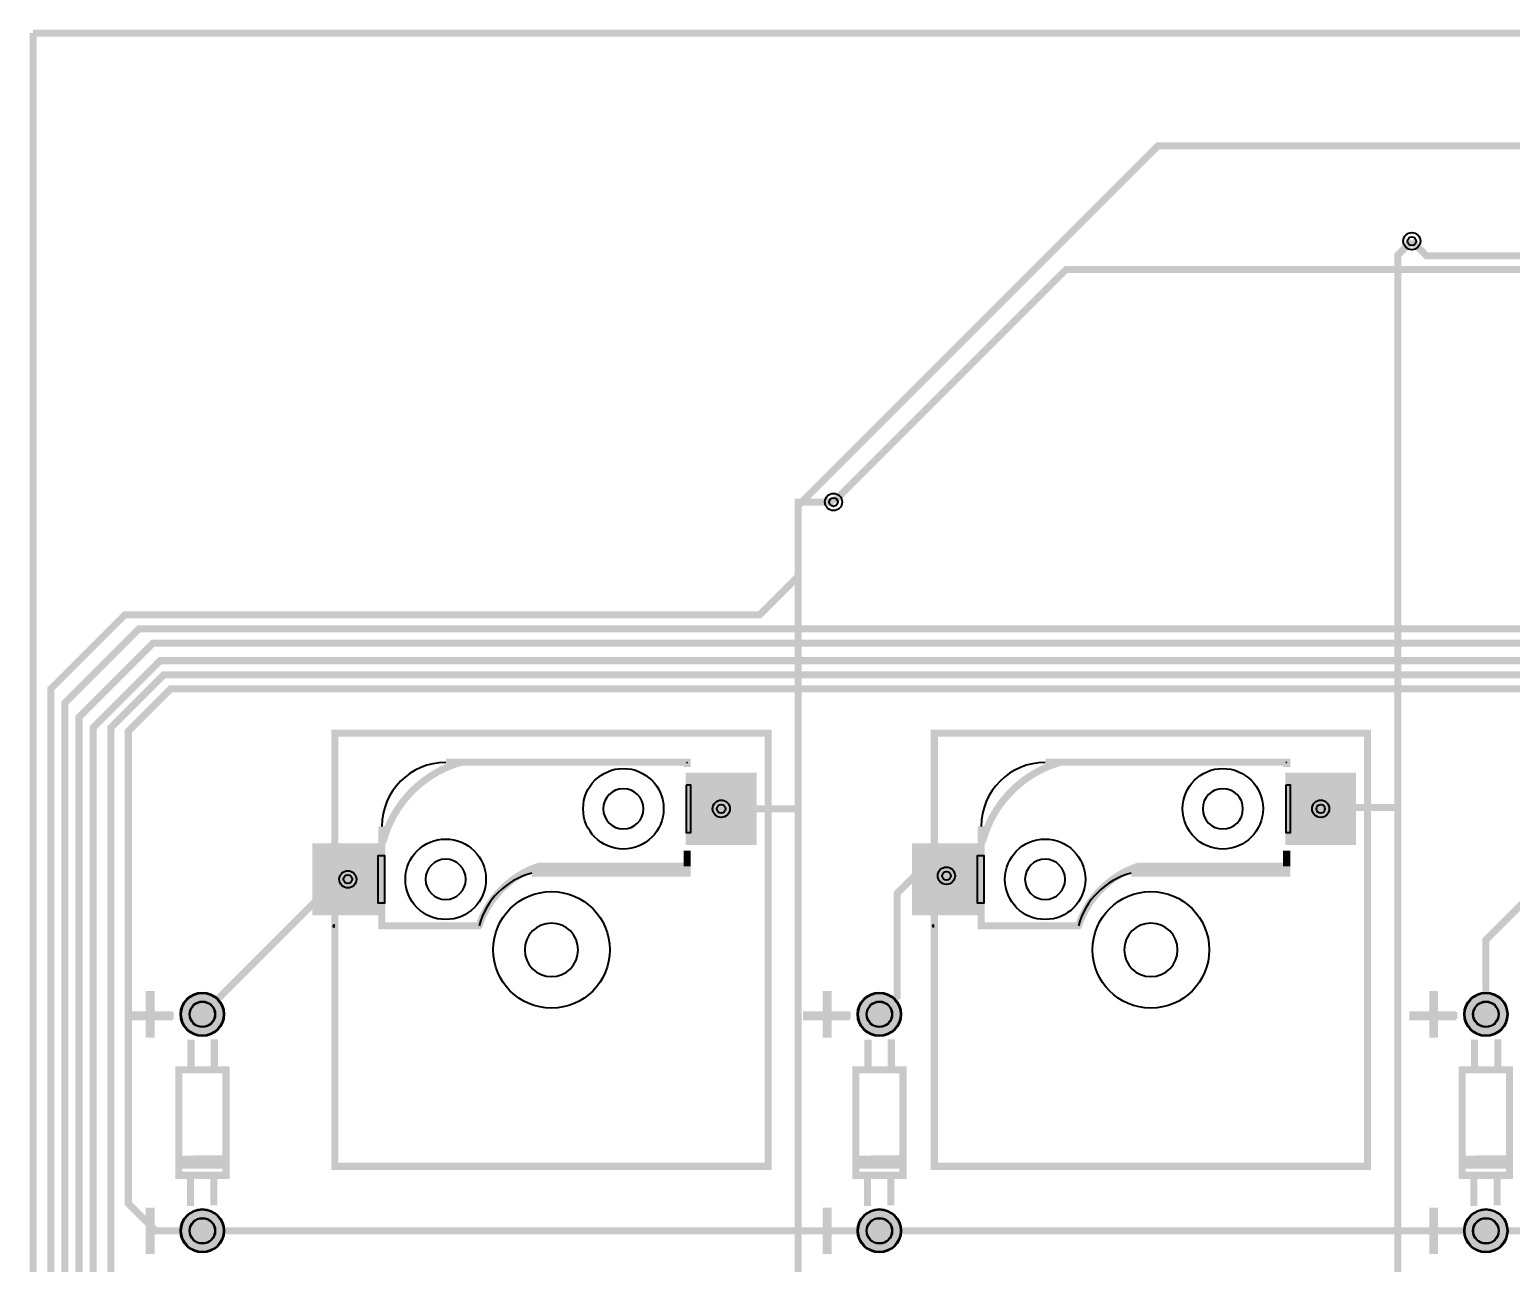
# Model space of a CAD drawing. Header units: millimetres. Extents: x -39 to 282, y -369 to -213.
# Drawn here: x -39.1 to 14.2, y -257.6 to -213.2 of the extents above; entities that cross this region are included whole.
import ezdxf

# ---------------------------------------------------------------- set-up
doc = ezdxf.new("R2010")
doc.units = ezdxf.units.MM
for name, color, linetype, true_color in [('BoardOutLine', 7, 'Continuous', 0xff00ff), ('BottomLayer', 7, 'Continuous', 0x0000ff), ('BottomPasteMaskLayer', 7, 'Continuous', 0x800000), ('BottomSilkLayer', 7, 'Continuous', 0x66cc33), ('BottomSolderMaskLayer', 7, 'Continuous', 0xaa00ff), ('Document', 7, 'Continuous', 0xffffff), ('Hole', 7, 'Continuous', 0x222222), ('Multi-Layer', 7, 'Continuous', 0xc0c0c0), ('TopLayer', 7, 'Continuous', 0xff0000), ('TopSilkLayer', 7, 'Continuous', 0xffcc00), ('TopSolderMaskLayer', 7, 'Continuous', 0x800080)]:
    doc.layers.add(name, color=color, linetype=linetype, true_color=true_color)

msp = doc.modelspace()

# ---------------------------------------------------------------- hatches: boundary and pattern name
at = {"layer": 'BottomLayer'}
for points in [[(-15.455, -240.025), (-12.955, -240.025), (-12.955, -242.575), (-15.455, -242.575)], [(-15.305, -240.451), (-15.305, -242.151), (-13.705, -242.151), (-13.705, -240.451), (-15.305, -240.451)], [(6.135, -240.025), (8.635, -240.025), (8.635, -242.575), (6.135, -242.575)], [(6.285, -240.451), (6.285, -242.151), (7.885, -242.151), (7.885, -240.451), (6.285, -240.451)], [(-28.905, -242.565), (-26.405, -242.565), (-26.405, -245.115), (-28.905, -245.115)], [(-7.315, -242.565), (-4.815, -242.565), (-4.815, -245.115), (-7.315, -245.115)], [(-28.155, -242.991), (-28.155, -244.691), (-26.555, -244.691), (-26.555, -242.991), (-28.155, -242.991)], [(-6.565, -242.991), (-6.565, -244.691), (-4.965, -244.691), (-4.965, -242.991), (-6.565, -242.991)]]:
    msp.add_hatch(color=256, dxfattribs=at).paths.add_polyline_path(points)
at = {"layer": 'BottomPasteMaskLayer'}
for points in [[(-15.455, -240.025), (-12.955, -240.025), (-12.955, -242.575), (-15.455, -242.575)], [(6.135, -240.025), (8.635, -240.025), (8.635, -242.575), (6.135, -242.575)], [(-28.905, -242.565), (-26.405, -242.565), (-26.405, -245.115), (-28.905, -245.115)], [(-7.315, -242.565), (-4.815, -242.565), (-4.815, -245.115), (-7.315, -245.115)]]:
    msp.add_hatch(color=256, dxfattribs=at).paths.add_polyline_path(points)
at = {"layer": 'BottomSilkLayer'}
for points in [[(-26.37, -242.569), (-26.387, -242.568), (-26.403, -242.565), (-26.419, -242.559), (-26.434, -242.552), (-26.447, -242.543), (-26.46, -242.532), (-26.471, -242.519), (-26.48, -242.506), (-26.488, -242.491), (-26.493, -242.475), (-26.496, -242.459), (-26.497, -242.442), (-26.497, -242.442), (-26.496, -242.424), (-26.492, -242.407), (-26.492, -242.407), (-26.492, -242.407), (-26.492, -242.407), (-26.466, -242.317), (-26.438, -242.228), (-26.409, -242.139), (-26.377, -242.051), (-26.343, -241.964), (-26.307, -241.878), (-26.269, -241.792), (-26.23, -241.707), (-26.188, -241.623), (-26.145, -241.541), (-26.1, -241.459), (-26.053, -241.378), (-26.004, -241.298), (-25.953, -241.219), (-25.901, -241.142), (-25.847, -241.066), (-25.791, -240.991), (-25.733, -240.917), (-25.674, -240.844), (-25.614, -240.773), (-25.551, -240.704), (-25.487, -240.635), (-25.422, -240.568), (-25.355, -240.503), (-25.287, -240.439), (-25.217, -240.377), (-25.146, -240.316), (-25.073, -240.257), (-25, -240.199), (-24.925, -240.144), (-24.848, -240.089), (-24.771, -240.037), (-24.692, -239.986), (-24.613, -239.938), (-24.532, -239.891), (-24.45, -239.845), (-24.367, -239.802), (-24.283, -239.76), (-24.198, -239.721), (-24.113, -239.683), (-24.026, -239.647), (-23.939, -239.614), (-23.851, -239.582), (-23.763, -239.552), (-23.673, -239.524), (-23.583, -239.498), (-23.583, -239.498), (-23.583, -239.498), (-23.583, -239.498), (-23.566, -239.494), (-23.548, -239.493), (-23.548, -239.493), (-23.548, -239.493), (-23.532, -239.494), (-23.515, -239.498), (-23.5, -239.503), (-23.485, -239.51), (-23.471, -239.519), (-23.458, -239.53), (-23.447, -239.543), (-23.438, -239.557), (-23.431, -239.572), (-23.425, -239.587), (-23.422, -239.604), (-23.421, -239.62), (-23.421, -239.62), (-23.422, -239.637), (-23.426, -239.653), (-23.431, -239.669), (-23.438, -239.684), (-23.448, -239.698), (-23.459, -239.71), (-23.471, -239.721), (-23.485, -239.73), (-23.5, -239.738), (-23.516, -239.743), (-23.516, -239.743), (-23.516, -239.743), (-23.516, -239.743), (-23.602, -239.768), (-23.688, -239.795), (-23.773, -239.823), (-23.857, -239.854), (-23.941, -239.887), (-24.024, -239.921), (-24.106, -239.958), (-24.187, -239.996), (-24.267, -240.036), (-24.347, -240.078), (-24.425, -240.122), (-24.502, -240.168), (-24.579, -240.215), (-24.654, -240.264), (-24.728, -240.315), (-24.801, -240.367), (-24.872, -240.422), (-24.943, -240.477), (-25.012, -240.535), (-25.079, -240.594), (-25.146, -240.654), (-25.211, -240.716), (-25.274, -240.78), (-25.336, -240.845), (-25.397, -240.911), (-25.455, -240.979), (-25.513, -241.048), (-25.569, -241.118), (-25.623, -241.19), (-25.675, -241.263), (-25.726, -241.337), (-25.775, -241.412), (-25.823, -241.488), (-25.868, -241.565), (-25.912, -241.644), (-25.954, -241.723), (-25.994, -241.803), (-26.033, -241.884), (-26.069, -241.967), (-26.104, -242.049), (-26.136, -242.133), (-26.167, -242.217), (-26.196, -242.302), (-26.223, -242.388), (-26.247, -242.474), (-26.247, -242.474), (-26.247, -242.474), (-26.247, -242.474), (-26.247, -242.474), (-26.253, -242.49), (-26.26, -242.505), (-26.269, -242.519), (-26.28, -242.532), (-26.293, -242.543), (-26.306, -242.552), (-26.321, -242.559), (-26.337, -242.565), (-26.354, -242.568), (-26.37, -242.569), (-26.37, -242.569), (-26.37, -242.569), (-26.37, -242.569)], [(-15.43, -239.494), (-23, -239.494), (-23.55, -239.494), (-23.566, -239.495), (-23.583, -239.498), (-23.598, -239.503), (-23.613, -239.511), (-23.627, -239.52), (-23.64, -239.531), (-23.65, -239.543), (-23.66, -239.557), (-23.667, -239.572), (-23.672, -239.588), (-23.676, -239.604), (-23.677, -239.621), (-23.676, -239.637), (-23.672, -239.653), (-23.667, -239.669), (-23.66, -239.684), (-23.65, -239.698), (-23.64, -239.71), (-23.627, -239.721), (-23.613, -239.731), (-23.598, -239.738), (-23.583, -239.743), (-23.566, -239.746), (-23.55, -239.748), (-23, -239.748), (-15.43, -239.748), (-15.413, -239.746), (-15.397, -239.743), (-15.381, -239.738), (-15.366, -239.731), (-15.352, -239.721), (-15.34, -239.71), (-15.329, -239.698), (-15.32, -239.684), (-15.312, -239.669), (-15.307, -239.653), (-15.304, -239.637), (-15.303, -239.621), (-15.304, -239.604), (-15.307, -239.588), (-15.312, -239.572), (-15.32, -239.557), (-15.329, -239.543), (-15.34, -239.531), (-15.352, -239.52), (-15.366, -239.511), (-15.381, -239.503), (-15.397, -239.498), (-15.413, -239.495), (-15.43, -239.494), (-15.43, -239.494)], [(-4.78, -242.569), (-4.797, -242.568), (-4.813, -242.565), (-4.829, -242.559), (-4.844, -242.552), (-4.857, -242.543), (-4.87, -242.532), (-4.881, -242.519), (-4.89, -242.506), (-4.897, -242.491), (-4.903, -242.475), (-4.906, -242.459), (-4.907, -242.442), (-4.907, -242.442), (-4.906, -242.424), (-4.902, -242.407), (-4.902, -242.407), (-4.902, -242.407), (-4.902, -242.407), (-4.876, -242.317), (-4.848, -242.228), (-4.819, -242.139), (-4.787, -242.051), (-4.753, -241.964), (-4.717, -241.878), (-4.679, -241.792), (-4.64, -241.707), (-4.598, -241.623), (-4.555, -241.541), (-4.51, -241.459), (-4.463, -241.378), (-4.414, -241.298), (-4.363, -241.219), (-4.311, -241.142), (-4.257, -241.066), (-4.201, -240.991), (-4.143, -240.917), (-4.084, -240.844), (-4.024, -240.773), (-3.961, -240.704), (-3.897, -240.635), (-3.832, -240.568), (-3.765, -240.503), (-3.697, -240.439), (-3.627, -240.377), (-3.556, -240.316), (-3.483, -240.257), (-3.41, -240.199), (-3.335, -240.144), (-3.258, -240.089), (-3.181, -240.037), (-3.102, -239.986), (-3.022, -239.938), (-2.942, -239.891), (-2.86, -239.845), (-2.777, -239.802), (-2.693, -239.76), (-2.608, -239.721), (-2.523, -239.683), (-2.436, -239.647), (-2.349, -239.614), (-2.261, -239.582), (-2.173, -239.552), (-2.083, -239.524), (-1.993, -239.498), (-1.993, -239.498), (-1.993, -239.498), (-1.993, -239.498), (-1.976, -239.494), (-1.958, -239.493), (-1.958, -239.493), (-1.958, -239.493), (-1.942, -239.494), (-1.925, -239.498), (-1.91, -239.503), (-1.895, -239.51), (-1.881, -239.519), (-1.868, -239.53), (-1.857, -239.543), (-1.848, -239.557), (-1.841, -239.572), (-1.835, -239.587), (-1.832, -239.604), (-1.831, -239.62), (-1.831, -239.62), (-1.832, -239.637), (-1.836, -239.653), (-1.841, -239.669), (-1.848, -239.684), (-1.858, -239.698), (-1.869, -239.71), (-1.881, -239.721), (-1.895, -239.73), (-1.91, -239.738), (-1.926, -239.743), (-1.926, -239.743), (-1.926, -239.743), (-1.926, -239.743), (-2.012, -239.768), (-2.098, -239.795), (-2.183, -239.823), (-2.267, -239.854), (-2.351, -239.887), (-2.434, -239.921), (-2.516, -239.958), (-2.597, -239.996), (-2.677, -240.036), (-2.757, -240.078), (-2.835, -240.122), (-2.912, -240.168), (-2.989, -240.215), (-3.064, -240.264), (-3.138, -240.315), (-3.211, -240.367), (-3.282, -240.422), (-3.353, -240.477), (-3.422, -240.535), (-3.489, -240.594), (-3.556, -240.654), (-3.62, -240.716), (-3.684, -240.78), (-3.746, -240.845), (-3.806, -240.911), (-3.865, -240.979), (-3.923, -241.048), (-3.979, -241.118), (-4.033, -241.19), (-4.085, -241.263), (-4.136, -241.337), (-4.185, -241.412), (-4.233, -241.488), (-4.278, -241.565), (-4.322, -241.644), (-4.364, -241.723), (-4.404, -241.803), (-4.443, -241.884), (-4.479, -241.967), (-4.514, -242.049), (-4.546, -242.133), (-4.577, -242.217), (-4.606, -242.302), (-4.632, -242.388), (-4.657, -242.474), (-4.657, -242.474), (-4.657, -242.474), (-4.657, -242.474), (-4.657, -242.474), (-4.663, -242.49), (-4.67, -242.505), (-4.679, -242.519), (-4.69, -242.532), (-4.703, -242.543), (-4.716, -242.552), (-4.731, -242.559), (-4.747, -242.565), (-4.763, -242.568), (-4.78, -242.569), (-4.78, -242.569), (-4.78, -242.569), (-4.78, -242.569)], [(6.16, -239.494), (-1.41, -239.494), (-1.96, -239.494), (-1.976, -239.495), (-1.993, -239.498), (-2.008, -239.503), (-2.023, -239.511), (-2.037, -239.52), (-2.049, -239.531), (-2.06, -239.543), (-2.07, -239.557), (-2.077, -239.572), (-2.082, -239.588), (-2.086, -239.604), (-2.087, -239.621), (-2.086, -239.637), (-2.082, -239.653), (-2.077, -239.669), (-2.07, -239.684), (-2.06, -239.698), (-2.049, -239.71), (-2.037, -239.721), (-2.023, -239.731), (-2.008, -239.738), (-1.993, -239.743), (-1.976, -239.746), (-1.96, -239.748), (-1.41, -239.748), (6.16, -239.748), (6.177, -239.746), (6.193, -239.743), (6.209, -239.738), (6.224, -239.731), (6.238, -239.721), (6.25, -239.71), (6.261, -239.698), (6.27, -239.684), (6.278, -239.669), (6.283, -239.653), (6.286, -239.637), (6.287, -239.621), (6.286, -239.604), (6.283, -239.588), (6.278, -239.572), (6.27, -239.557), (6.261, -239.543), (6.25, -239.531), (6.238, -239.52), (6.224, -239.511), (6.209, -239.503), (6.193, -239.498), (6.177, -239.495), (6.16, -239.494), (6.16, -239.494)], [(-22.931, -245.65), (-22.947, -245.649), (-22.963, -245.646), (-22.979, -245.64), (-22.994, -245.633), (-23.008, -245.624), (-23.02, -245.613), (-23.031, -245.6), (-23.041, -245.587), (-23.048, -245.572), (-23.053, -245.556), (-23.056, -245.54), (-23.058, -245.523), (-23.058, -245.523), (-23.058, -245.523), (-23.056, -245.501), (-23.05, -245.48), (-23.05, -245.48), (-23.05, -245.48), (-23.05, -245.48), (-23.05, -245.48), (-23.022, -245.399), (-22.991, -245.319), (-22.959, -245.239), (-22.925, -245.16), (-22.889, -245.082), (-22.851, -245.005), (-22.811, -244.928), (-22.769, -244.853), (-22.726, -244.779), (-22.68, -244.706), (-22.633, -244.634), (-22.585, -244.563), (-22.534, -244.494), (-22.482, -244.425), (-22.428, -244.358), (-22.373, -244.292), (-22.316, -244.228), (-22.257, -244.165), (-22.197, -244.103), (-22.135, -244.043), (-22.072, -243.985), (-22.008, -243.928), (-21.942, -243.872), (-21.875, -243.818), (-21.807, -243.766), (-21.737, -243.716), (-21.666, -243.667), (-21.594, -243.62), (-21.521, -243.575), (-21.447, -243.531), (-21.372, -243.489), (-21.296, -243.45), (-21.219, -243.412), (-21.14, -243.375), (-21.062, -243.341), (-20.982, -243.309), (-20.901, -243.279), (-20.82, -243.25), (-20.82, -243.25), (-20.82, -243.25), (-20.82, -243.25), (-20.8, -243.245), (-20.779, -243.243), (-20.779, -243.243), (-20.762, -243.244), (-20.746, -243.248), (-20.73, -243.253), (-20.715, -243.26), (-20.702, -243.27), (-20.689, -243.281), (-20.678, -243.293), (-20.669, -243.307), (-20.662, -243.322), (-20.656, -243.337), (-20.653, -243.354), (-20.652, -243.37), (-20.652, -243.37), (-20.653, -243.388), (-20.657, -243.405), (-20.663, -243.422), (-20.671, -243.437), (-20.682, -243.452), (-20.694, -243.465), (-20.708, -243.475), (-20.723, -243.484), (-20.739, -243.491), (-20.739, -243.491), (-20.739, -243.491), (-20.739, -243.491), (-20.739, -243.491), (-20.817, -243.518), (-20.893, -243.547), (-20.969, -243.578), (-21.045, -243.611), (-21.119, -243.645), (-21.192, -243.682), (-21.265, -243.72), (-21.336, -243.76), (-21.407, -243.802), (-21.476, -243.846), (-21.545, -243.891), (-21.612, -243.938), (-21.678, -243.987), (-21.742, -244.037), (-21.806, -244.089), (-21.868, -244.143), (-21.929, -244.198), (-21.988, -244.254), (-22.046, -244.312), (-22.103, -244.372), (-22.158, -244.432), (-22.211, -244.494), (-22.263, -244.558), (-22.313, -244.623), (-22.362, -244.689), (-22.409, -244.756), (-22.455, -244.824), (-22.498, -244.894), (-22.54, -244.964), (-22.58, -245.036), (-22.618, -245.108), (-22.655, -245.182), (-22.69, -245.256), (-22.722, -245.331), (-22.753, -245.407), (-22.782, -245.484), (-22.809, -245.561), (-22.809, -245.561), (-22.809, -245.561), (-22.809, -245.561), (-22.815, -245.576), (-22.823, -245.59), (-22.832, -245.603), (-22.843, -245.615), (-22.855, -245.625), (-22.869, -245.634), (-22.883, -245.641), (-22.899, -245.646), (-22.915, -245.649), (-22.931, -245.65), (-22.931, -245.65), (-22.931, -245.65)], [(-20.78, -243.498), (-19.74, -243.498), (-15.43, -243.498), (-15.413, -243.497), (-15.397, -243.493), (-15.381, -243.488), (-15.366, -243.481), (-15.352, -243.471), (-15.34, -243.46), (-15.329, -243.448), (-15.32, -243.434), (-15.312, -243.419), (-15.307, -243.404), (-15.304, -243.387), (-15.303, -243.371), (-15.304, -243.354), (-15.307, -243.338), (-15.312, -243.322), (-15.32, -243.307), (-15.329, -243.293), (-15.34, -243.281), (-15.352, -243.27), (-15.366, -243.261), (-15.381, -243.253), (-15.397, -243.248), (-15.413, -243.245), (-15.43, -243.244), (-19.74, -243.244), (-20.78, -243.244), (-20.796, -243.245), (-20.813, -243.248), (-20.828, -243.253), (-20.843, -243.261), (-20.857, -243.27), (-20.87, -243.281), (-20.881, -243.293), (-20.89, -243.307), (-20.897, -243.322), (-20.902, -243.338), (-20.906, -243.354), (-20.907, -243.371), (-20.906, -243.387), (-20.902, -243.404), (-20.897, -243.419), (-20.89, -243.434), (-20.881, -243.448), (-20.87, -243.46), (-20.857, -243.471), (-20.843, -243.481), (-20.828, -243.488), (-20.813, -243.493), (-20.796, -243.497), (-20.78, -243.498), (-20.78, -243.498)], [(-1.341, -245.65), (-1.357, -245.649), (-1.373, -245.646), (-1.389, -245.64), (-1.404, -245.633), (-1.418, -245.624), (-1.43, -245.613), (-1.441, -245.6), (-1.451, -245.587), (-1.458, -245.572), (-1.463, -245.556), (-1.466, -245.54), (-1.468, -245.523), (-1.468, -245.523), (-1.468, -245.523), (-1.466, -245.501), (-1.46, -245.48), (-1.46, -245.48), (-1.46, -245.48), (-1.46, -245.48), (-1.46, -245.48), (-1.432, -245.399), (-1.401, -245.319), (-1.369, -245.239), (-1.335, -245.16), (-1.299, -245.082), (-1.261, -245.005), (-1.221, -244.928), (-1.179, -244.853), (-1.136, -244.779), (-1.09, -244.706), (-1.043, -244.634), (-0.995, -244.563), (-0.944, -244.494), (-0.892, -244.425), (-0.838, -244.358), (-0.783, -244.292), (-0.726, -244.228), (-0.667, -244.165), (-0.607, -244.103), (-0.545, -244.043), (-0.482, -243.985), (-0.418, -243.928), (-0.352, -243.872), (-0.285, -243.818), (-0.217, -243.766), (-0.147, -243.716), (-0.076, -243.667), (-0.004, -243.62), (0.069, -243.575), (0.143, -243.531), (0.218, -243.489), (0.294, -243.45), (0.372, -243.412), (0.45, -243.375), (0.528, -243.341), (0.608, -243.309), (0.689, -243.279), (0.77, -243.25), (0.77, -243.25), (0.77, -243.25), (0.77, -243.25), (0.79, -243.245), (0.811, -243.243), (0.811, -243.243), (0.828, -243.244), (0.844, -243.248), (0.86, -243.253), (0.875, -243.26), (0.888, -243.27), (0.901, -243.281), (0.912, -243.293), (0.921, -243.307), (0.928, -243.322), (0.934, -243.337), (0.937, -243.354), (0.938, -243.37), (0.938, -243.37), (0.937, -243.388), (0.933, -243.405), (0.927, -243.422), (0.919, -243.437), (0.909, -243.452), (0.896, -243.465), (0.882, -243.475), (0.867, -243.484), (0.851, -243.491), (0.851, -243.491), (0.851, -243.491), (0.851, -243.491), (0.851, -243.491), (0.773, -243.518), (0.697, -243.547), (0.621, -243.578), (0.545, -243.611), (0.471, -243.645), (0.398, -243.682), (0.325, -243.72), (0.254, -243.76), (0.183, -243.802), (0.114, -243.846), (0.045, -243.891), (-0.022, -243.938), (-0.088, -243.987), (-0.152, -244.037), (-0.216, -244.089), (-0.278, -244.143), (-0.339, -244.198), (-0.398, -244.254), (-0.456, -244.312), (-0.513, -244.372), (-0.568, -244.432), (-0.621, -244.494), (-0.673, -244.558), (-0.723, -244.623), (-0.772, -244.689), (-0.819, -244.756), (-0.865, -244.824), (-0.908, -244.894), (-0.95, -244.964), (-0.99, -245.036), (-1.028, -245.108), (-1.065, -245.182), (-1.1, -245.256), (-1.132, -245.331), (-1.163, -245.407), (-1.192, -245.484), (-1.219, -245.561), (-1.219, -245.561), (-1.219, -245.561), (-1.219, -245.561), (-1.225, -245.576), (-1.233, -245.59), (-1.242, -245.603), (-1.253, -245.615), (-1.265, -245.625), (-1.279, -245.634), (-1.293, -245.641), (-1.309, -245.646), (-1.324, -245.649), (-1.341, -245.65), (-1.341, -245.65), (-1.341, -245.65)], [(0.81, -243.498), (1.85, -243.498), (6.16, -243.498), (6.177, -243.497), (6.193, -243.493), (6.209, -243.488), (6.224, -243.481), (6.238, -243.471), (6.25, -243.46), (6.261, -243.448), (6.27, -243.434), (6.278, -243.419), (6.283, -243.404), (6.286, -243.387), (6.287, -243.371), (6.286, -243.354), (6.283, -243.338), (6.278, -243.322), (6.27, -243.307), (6.261, -243.293), (6.25, -243.281), (6.238, -243.27), (6.224, -243.261), (6.209, -243.253), (6.193, -243.248), (6.177, -243.245), (6.16, -243.244), (1.85, -243.244), (0.81, -243.244), (0.794, -243.245), (0.777, -243.248), (0.762, -243.253), (0.747, -243.261), (0.733, -243.27), (0.72, -243.281), (0.71, -243.293), (0.7, -243.307), (0.693, -243.322), (0.688, -243.338), (0.684, -243.354), (0.683, -243.371), (0.684, -243.387), (0.688, -243.404), (0.693, -243.419), (0.7, -243.434), (0.71, -243.448), (0.72, -243.46), (0.733, -243.471), (0.747, -243.481), (0.762, -243.488), (0.777, -243.493), (0.794, -243.497), (0.81, -243.498), (0.81, -243.498)], [(-26.43, -245.648), (-22.93, -245.648), (-22.913, -245.646), (-22.897, -245.643), (-22.881, -245.638), (-22.866, -245.631), (-22.852, -245.621), (-22.84, -245.61), (-22.829, -245.598), (-22.82, -245.584), (-22.812, -245.569), (-22.807, -245.553), (-22.804, -245.537), (-22.803, -245.521), (-22.804, -245.504), (-22.807, -245.488), (-22.812, -245.472), (-22.82, -245.457), (-22.829, -245.443), (-22.84, -245.431), (-22.852, -245.42), (-22.866, -245.411), (-22.881, -245.403), (-22.897, -245.398), (-22.913, -245.395), (-22.93, -245.394), (-26.43, -245.394), (-26.446, -245.395), (-26.463, -245.398), (-26.478, -245.403), (-26.493, -245.411), (-26.507, -245.42), (-26.52, -245.431), (-26.53, -245.443), (-26.54, -245.457), (-26.547, -245.472), (-26.552, -245.488), (-26.556, -245.504), (-26.557, -245.521), (-26.556, -245.537), (-26.552, -245.553), (-26.547, -245.569), (-26.54, -245.584), (-26.53, -245.598), (-26.52, -245.61), (-26.507, -245.621), (-26.493, -245.631), (-26.478, -245.638), (-26.463, -245.643), (-26.446, -245.646), (-26.43, -245.648), (-26.43, -245.648)], [(-4.84, -245.648), (-1.34, -245.648), (-1.323, -245.646), (-1.307, -245.643), (-1.291, -245.638), (-1.276, -245.631), (-1.262, -245.621), (-1.25, -245.61), (-1.239, -245.598), (-1.23, -245.584), (-1.222, -245.569), (-1.217, -245.553), (-1.214, -245.537), (-1.213, -245.521), (-1.214, -245.504), (-1.217, -245.488), (-1.222, -245.472), (-1.23, -245.457), (-1.239, -245.443), (-1.25, -245.431), (-1.262, -245.42), (-1.276, -245.411), (-1.291, -245.403), (-1.307, -245.398), (-1.323, -245.395), (-1.34, -245.394), (-4.84, -245.394), (-4.856, -245.395), (-4.873, -245.398), (-4.888, -245.403), (-4.903, -245.411), (-4.917, -245.42), (-4.93, -245.431), (-4.94, -245.443), (-4.95, -245.457), (-4.957, -245.472), (-4.962, -245.488), (-4.966, -245.504), (-4.967, -245.521), (-4.966, -245.537), (-4.962, -245.553), (-4.957, -245.569), (-4.95, -245.584), (-4.94, -245.598), (-4.93, -245.61), (-4.917, -245.621), (-4.903, -245.631), (-4.888, -245.638), (-4.873, -245.643), (-4.856, -245.646), (-4.84, -245.648), (-4.84, -245.648)], [(-33.743, -253.793), (-33.743, -254.253), (-33.753, -254.264), (-32.073, -254.264), (-32.043, -254.234), (-32.043, -253.823), (-32.043, -253.784)], [(-9.359, -253.793), (-9.359, -254.253), (-9.369, -254.264), (-7.689, -254.264), (-7.659, -254.234), (-7.659, -253.823), (-7.659, -253.784)], [(12.485, -253.793), (12.485, -254.253), (12.475, -254.264), (14.155, -254.264), (14.185, -254.234), (14.185, -253.823), (14.185, -253.784)]]:
    msp.add_hatch(color=256, dxfattribs=at).paths.add_polyline_path(points)
at = {"layer": 'BottomSolderMaskLayer'}
for points in [[(-15.481, -240), (-12.93, -240), (-12.93, -242.601), (-15.481, -242.601)], [(6.109, -240), (8.66, -240), (8.66, -242.601), (6.109, -242.601)], [(-28.93, -242.54), (-26.38, -242.54), (-26.38, -245.141), (-28.93, -245.141)], [(-7.34, -242.54), (-4.79, -242.54), (-4.79, -245.141), (-7.34, -245.141)], [(-33.68, -248.704, 1), (-32.106, -248.704, 1)], [(-9.296, -248.704, 1), (-7.722, -248.704, 1)], [(12.548, -248.704, 1), (14.122, -248.704, 1)], [(-33.68, -256.503, 1), (-32.106, -256.503, 1)], [(-9.296, -256.503, 1), (-7.722, -256.503, 1)], [(12.548, -256.503, 1), (14.122, -256.503, 1)]]:
    msp.add_hatch(color=256, dxfattribs=at).paths.add_polyline_path(points)
at = {"layer": 'Document'}
for points in [[(-34.613, -247.864), (-34.933, -247.864), (-34.933, -249.544), (-34.613, -249.544)], [(-10.229, -247.864), (-10.549, -247.864), (-10.549, -249.544), (-10.229, -249.544)], [(11.615, -247.864), (11.295, -247.864), (11.295, -249.544), (11.615, -249.544)], [(-33.966, -248.916), (-33.966, -248.596), (-35.646, -248.596), (-35.646, -248.916)], [(-9.582, -248.916), (-9.582, -248.596), (-11.262, -248.596), (-11.262, -248.916)], [(12.262, -248.916), (12.262, -248.596), (10.582, -248.596), (10.582, -248.916)], [(-34.613, -255.664), (-34.933, -255.664), (-34.933, -257.344), (-34.613, -257.344)], [(-10.229, -255.664), (-10.549, -255.664), (-10.549, -257.344), (-10.229, -257.344)], [(11.615, -255.664), (11.295, -255.664), (11.295, -257.344), (11.615, -257.344)]]:
    msp.add_hatch(color=256, dxfattribs=at).paths.add_polyline_path(points)
at = {"layer": 'Multi-Layer'}
for points in [[(-33.655, -248.704, 1), (-32.131, -248.704, 1)], [(-9.271, -248.704, 1), (-7.747, -248.704, 1)], [(12.573, -248.704, 1), (14.097, -248.704, 1)], [(-33.655, -256.503, 1), (-32.131, -256.503, 1)], [(-9.271, -256.503, 1), (-7.747, -256.503, 1)], [(12.573, -256.503, 1), (14.097, -256.503, 1)]]:
    msp.add_hatch(color=256, dxfattribs=at).paths.add_polyline_path(points)
at = {"layer": 'TopSolderMaskLayer'}
for points in [[(-33.68, -248.704, 1), (-32.106, -248.704, 1)], [(-9.296, -248.704, 1), (-7.722, -248.704, 1)], [(12.548, -248.704, 1), (14.122, -248.704, 1)], [(-33.68, -256.503, 1), (-32.106, -256.503, 1)], [(-9.296, -256.503, 1), (-7.722, -256.503, 1)], [(12.548, -256.503, 1), (14.122, -256.503, 1)]]:
    msp.add_hatch(color=256, dxfattribs=at).paths.add_polyline_path(points)

# ---------------------------------------------------------------- linework, layer by layer
at = {"layer": 'BoardOutLine', "const_width": 0.254}
for points in [[(-38.989, -213.36), (-10.16, -213.36), (282.068, -213.36), (282.068, -368.555), (-4.191, -368.428), (-38.989, -368.428)], [(-38.989, -368.428), (-38.989, -213.36)]]:
    msp.add_lwpolyline(points, dxfattribs=at)
at = {"layer": 'BottomLayer', "const_width": 0.254}
for points in [[(-32.893, -364.834), (-35.217, -364.834), (-38.354, -361.697), (-38.354, -236.982), (-35.687, -234.315), (-12.827, -234.315), (-11.43, -232.918), (-11.43, -230.378), (1.524, -217.424), (29.845, -217.424)], [(10.668, -220.853), (11.192, -221.378), (40.061, -221.378)], [(-10.16, -230.251), (-1.786, -221.878), (40.061, -221.878)], [(-32.893, -344.388), (-36.359, -344.388), (-37.846, -342.901), (-37.846, -237.49), (-35.179, -234.823), (40.386, -234.823), (40.64, -234.569), (40.64, -227.965), (40.132, -227.457), (39.116, -227.457), (38.481, -226.822), (38.481, -225.171), (38.775, -224.877), (40.061, -224.877)], [(-32.893, -321.528), (-35.851, -321.528), (-37.338, -320.041), (-37.338, -237.998), (-34.671, -235.331), (40.894, -235.331), (41.021, -235.077), (41.061, -234.99), (41.061, -225.877)], [(-33.02, -298.793), (-34.836, -298.793), (-36.83, -296.8), (-36.83, -238.379), (-34.417, -235.966), (41.275, -235.966), (41.529, -235.585), (41.562, -235.497), (41.562, -225.878)], [(-33.02, -278.347), (-34.327, -278.347), (-36.195, -276.48), (-36.195, -238.379), (-34.29, -236.474), (41.529, -236.474), (42.061, -235.943), (42.061, -225.877)], [(-32.893, -256.503), (-34.581, -256.503), (-35.56, -255.525), (-35.56, -238.506), (-34.036, -236.982), (41.783, -236.982), (42.561, -236.204), (42.561, -225.877)], [(-8.509, -256.503), (-32.893, -256.503)], [(12.065, -256.503), (-8.509, -256.503), (-8.509, -256.503)], [(33.782, -256.376), (33.655, -256.503), (12.065, -256.503)]]:
    msp.add_lwpolyline(points, dxfattribs=at)
at = {"layer": 'BottomLayer'}
for centre in [(-28.155, -245.52), (-6.565, -245.52)]:
    msp.add_arc(centre, 0.03, 359.9073, 349.7038, dxfattribs=at)
at = {"layer": 'BottomSilkLayer', "const_width": 0.254}
for points in [[(-15.43, -239.795), (-15.43, -239.621), (-24.116, -239.621)], [(6.16, -239.795), (6.16, -239.621), (-2.526, -239.621)], [(-26.43, -241.934), (-26.43, -245.347), (-26.43, -245.521), (-22.93, -245.521)], [(-4.84, -241.934), (-4.84, -245.347), (-4.84, -245.521), (-1.34, -245.521)], [(-15.43, -243.371), (-15.43, -242.807)], [(6.16, -243.371), (6.16, -242.807)], [(-21.03, -243.621), (-20.78, -243.621), (-19.74, -243.621), (-15.43, -243.621), (-15.43, -243.371)], [(0.56, -243.621), (0.81, -243.621), (1.85, -243.621), (6.16, -243.621), (6.16, -243.371)], [(-34.763, -247.964), (-34.763, -249.434)], [(-10.379, -247.964), (-10.379, -249.434)], [(11.465, -247.964), (11.465, -249.434)], [(-35.563, -248.744), (-33.923, -248.744)], [(-11.179, -248.744), (-9.539, -248.744)], [(10.665, -248.744), (12.305, -248.744)], [(-33.303, -250.643), (-33.303, -249.623)], [(-32.463, -250.603), (-32.463, -249.603)], [(-8.919, -250.643), (-8.919, -249.623)], [(-8.079, -250.603), (-8.079, -249.603)], [(12.925, -250.643), (12.925, -249.623)], [(13.765, -250.603), (13.765, -249.603)], [(-33.323, -254.604), (-33.323, -255.604)], [(-32.483, -254.564), (-32.483, -255.584)], [(-8.939, -254.604), (-8.939, -255.604)], [(-8.099, -254.564), (-8.099, -255.584)], [(12.905, -254.604), (12.905, -255.604)], [(13.745, -254.564), (13.745, -255.584)], [(-34.783, -255.734), (-34.783, -257.234)], [(-10.399, -255.734), (-10.399, -257.234)], [(11.445, -255.734), (11.445, -257.234)]]:
    msp.add_lwpolyline(points, dxfattribs=at)
at = {"layer": 'BottomSilkLayer'}
for points in [[(-15.465, -240.451), (-15.465, -242.151), (-15.295, -242.151), (-15.295, -240.451), (-15.465, -240.451)], [(6.125, -240.451), (6.125, -242.151), (6.295, -242.151), (6.295, -240.451), (6.125, -240.451)], [(-26.58, -244.691), (-26.32, -244.691), (-26.32, -242.991), (-26.58, -242.991), (-26.58, -244.691), (-26.58, -244.691)], [(-4.99, -244.691), (-4.73, -244.691), (-4.73, -242.991), (-4.99, -242.991), (-4.99, -244.691), (-4.99, -244.691)]]:
    msp.add_lwpolyline(points, close=True, dxfattribs=at)
at = {"layer": 'BottomSilkLayer', "const_width": 0.254}
for points in [[(-33.743, -250.704), (-33.743, -254.504), (-32.043, -254.504), (-32.043, -250.704), (-33.743, -250.704)], [(-9.359, -250.704), (-9.359, -254.504), (-7.659, -254.504), (-7.659, -250.704), (-9.359, -250.704)], [(12.485, -250.704), (12.485, -254.504), (14.185, -254.504), (14.185, -250.704), (12.485, -250.704)]]:
    msp.add_lwpolyline(points, close=True, dxfattribs=at)
at = {"layer": 'BottomSilkLayer'}
for centre, radius, start, end in [((-24.126, -241.934), 2.304, 90, 179.9994), ((-15.44, -239.621), 0.01, 270.1452, 0.1456), ((-2.536, -241.934), 2.304, 90, 179.9994), ((6.15, -239.621), 0.01, 270.1452, 0.1456), ((-20.36, -246.19), 2.655, 104.6017, 165.3998), ((1.23, -246.19), 2.655, 104.6017, 165.3998)]:
    msp.add_arc(centre, radius, start, end, dxfattribs=at)
at = {"layer": 'BottomSolderMaskLayer'}
for centre, radius in [((-32.893, -248.704), 0.787), ((-8.509, -248.704), 0.787), ((13.335, -248.704), 0.787), ((-32.893, -248.704), 0.465), ((-8.509, -248.704), 0.465), ((13.335, -248.704), 0.465), ((-32.893, -256.503), 0.787), ((-8.509, -256.503), 0.787), ((13.335, -256.503), 0.787), ((-32.893, -256.504), 0.465), ((-8.509, -256.504), 0.465), ((13.335, -256.504), 0.465)]:
    msp.add_circle(centre, radius, dxfattribs=at)
at = {"layer": 'Document'}
for centre, radius, start, end in [((-17.73, -241.302), 0.725, 0.1496, 359.8504), ((3.86, -241.302), 0.725, 0.1496, 359.8504), ((-24.13, -243.842), 0.725, 0.1496, 359.8504), ((-2.54, -243.842), 0.725, 0.1496, 359.8504), ((-20.32, -246.383), 0.963, 0.1504, 359.8496), ((1.27, -246.383), 0.963, 0.1504, 359.8496)]:
    msp.add_arc(centre, radius, start, end, dxfattribs=at)
at = {"layer": 'Hole'}
for centre in [(10.668, -220.853), (-10.16, -230.251), (-14.205, -241.3), (7.385, -241.3), (-27.655, -243.84), (-6.096, -243.713)]:
    msp.add_circle(centre, 0.155, dxfattribs=at)
at = {"layer": 'Multi-Layer'}
for centre, radius in [((10.668, -220.853), 0.31), ((-10.16, -230.251), 0.31), ((-17.73, -241.3), 1.45), ((3.86, -241.3), 1.45), ((-14.205, -241.3), 0.31), ((7.385, -241.3), 0.31), ((-24.13, -243.84), 1.45), ((-2.54, -243.84), 1.45), ((-27.655, -243.84), 0.31), ((-6.096, -243.713), 0.31), ((-20.32, -246.38), 2.1), ((1.27, -246.38), 2.1), ((-32.893, -248.704), 0.762), ((-8.509, -248.704), 0.762), ((13.335, -248.704), 0.762), ((-32.893, -248.704), 0.45), ((-8.509, -248.704), 0.45), ((13.335, -248.704), 0.45), ((-32.893, -256.503), 0.762), ((-8.509, -256.503), 0.762), ((13.335, -256.503), 0.762), ((-32.893, -256.504), 0.45), ((-8.509, -256.504), 0.45), ((13.335, -256.504), 0.45)]:
    msp.add_circle(centre, radius, dxfattribs=at)
at = {"layer": 'TopLayer', "const_width": 0.254}
for points in [[(10.668, -220.853), (10.16, -221.361), (10.16, -279.782), (11.049, -280.671), (13.335, -280.671), (13.97, -281.306), (13.97, -300.737), (15.24, -302.007), (23.368, -302.007), (24.003, -302.642), (24.003, -321.184), (22.098, -323.089), (16.002, -323.089), (10.795, -328.296), (10.795, -365.761)], [(-14.205, -349.251), (-13.57, -349.886), (-11.938, -349.886), (-11.43, -349.378), (-11.43, -230.251), (-10.16, -230.251)], [(-14.206, -241.3), (-11.43, -241.298)], [(7.385, -241.3), (7.428, -241.257), (10.16, -241.257)], [(-27.655, -243.84), (-28.03, -243.84), (-32.893, -248.704)], [(-6.096, -243.713), (-7.239, -243.713), (-7.874, -244.348), (-7.874, -248.069), (-8.509, -248.704)], [(15.525, -243.84), (13.335, -246.03), (13.335, -248.704)]]:
    msp.add_lwpolyline(points, dxfattribs=at)
at = {"layer": 'TopSilkLayer', "const_width": 0.254}
for points in [[(-28.12, -254.181), (-28.12, -238.581), (-12.52, -238.581), (-12.52, -254.181), (-28.12, -254.181)], [(-6.53, -254.181), (-6.53, -238.581), (9.07, -238.581), (9.07, -254.181), (-6.53, -254.181)]]:
    msp.add_lwpolyline(points, close=True, dxfattribs=at)
at = {"layer": 'TopSolderMaskLayer'}
for centre, radius in [((-32.893, -248.704), 0.787), ((-8.509, -248.704), 0.787), ((13.335, -248.704), 0.787), ((-32.893, -248.704), 0.465), ((-8.509, -248.704), 0.465), ((13.335, -248.704), 0.465), ((-32.893, -256.503), 0.787), ((-8.509, -256.503), 0.787), ((13.335, -256.503), 0.787), ((-32.893, -256.504), 0.465), ((-8.509, -256.504), 0.465), ((13.335, -256.504), 0.465)]:
    msp.add_circle(centre, radius, dxfattribs=at)

doc.saveas('drawing.dxf')
